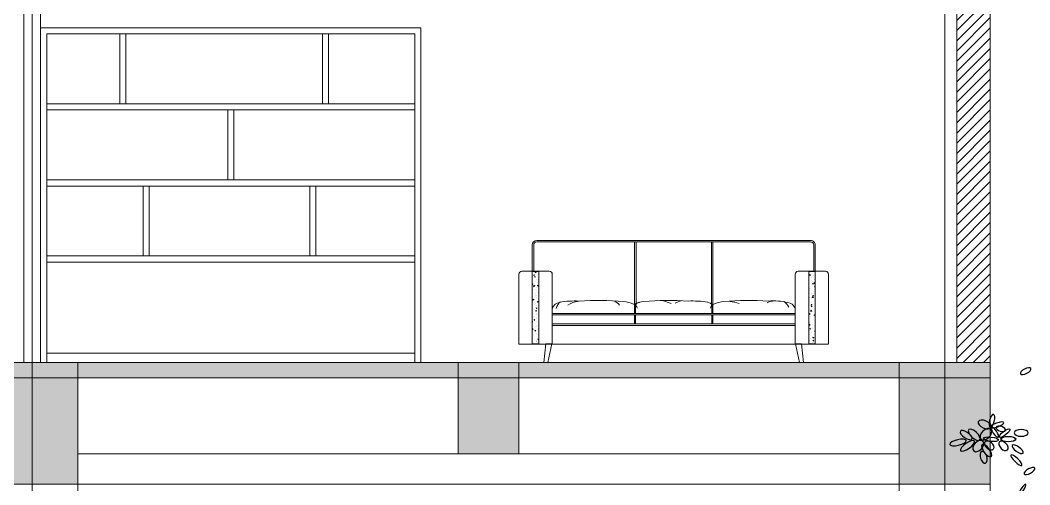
# Model space of a CAD drawing. Header units: millimetres. Extents: x 485872 to 486142, y -52344 to -52207.
# Drawn here: x 486120.96 to 486127.6, y -52335.18 to -52332.13 of the extents above; entities that cross this region are included whole.
import ezdxf

# ---------------------------------------------------------------- set-up
doc = ezdxf.new("R2010")
doc.units = ezdxf.units.MM
doc.header["$LTSCALE"] = 15
doc.linetypes.add('DASHDOTX2', pattern=[50.8, 25.4, -12.7, 0, -12.7])

# ---------------------------------------------------------------- blocks, each defined once
blk = doc.blocks.new('m4')
at = {"color": 116, "extrusion": (0, 0, -1)}
for centre, major_axis, ratio, start_param, end_param in [((1152906.047884954, 193977.5680265413), (2.841178989321496, 1.536207444434946), 0.4091736385311441, 3.141592653590008, 9.424777960769594), ((1152892.489840571, 193945.9188471558), (-2.569493852622421, 0.8490221957946756), 0.4883685194982682, 3.14159265358388, 9.424777960763466), ((1152903.626876427, 193943.7588043517), (-3.840958459146349, 3.844100000000001e-12), 0.4915396046076185, 3.141592653587756, 9.424777960767342), ((1152868.966546785, 193938.491740688), (4.511179932571007, 1.027017413600216), 0.3264565460350841, 3.141592653590948, 9.424777960770532), ((1152874.219715169, 193936.6224032), (3.8113527988165, 2.622803651624754), 0.3468599752758614, 3.141592653594448, 9.424777960774033), ((1152880.095169384, 193936.5533758006), (2.489238583507299, 2.691831050994535), 0.6436829157097865, 3.14159265359035, 9.424777960769935), ((1152886.088054868, 193936.9009191835), (-2.365311900248132, 1.93396016811217), 0.6179356298344917, 3.141592653580485, 9.424777960760071), ((1152893.915242608, 193936.6147224981), (-2.224152140597521, 2.220156853500292), 0.600770642845537, 3.141592653588331, 9.424777960767916), ((1152883.009290136, 193930.3564429135), (-1.057289667847782, 3.144183938108336), 0.5406938231796657, 3.141592653588756, 9.42477796076834), ((1152884.680474745, 193934.0584738103), (-2.475511776743267, 3.271873041243254), 0.3911399597008357, 3.141592653588118, 9.424777960767704), ((1152901.6216626, 193934.7759313231), (-2.974079632076657, 2.144088028506647), 0.3604624704655672, 3.141592653594562, 9.424777960774147), ((1152900.987326931, 193928.7574055886), (-2.972151463277386, 2.828361262999361), 0.2530905992725304, 3.141592653590985, 9.424777960770571), ((1152908.151284433, 193922.8426343306), (2.841178989321496, 1.536207444434946), 0.4091736385311441, 3.141592653590008, 9.424777960769594)]:
    blk.add_ellipse(centre, major_axis=major_axis, ratio=ratio, start_param=start_param, end_param=end_param, dxfattribs=at)
for centre, major_axis, ratio in [((1152883.626797506, 193948.3254893182), (-3.510951712123262, 1.55761996651649), 0.5406935426289047), ((1152887.584130595, 193950.3400219138), (0.8258263772220409, 3.572152562126898), 0.3604624704581727), ((1152890.453802744, 193948.0999577772), (3.695498525944353, 1.332088425575003), 0.2643390864023805), ((1152873.470785338, 193942.5097811882), (-3.168983879425181, 2.17036933648349), 0.4178085853283161), ((1152877.833477835, 193942.7489781222), (-2.980186383043297, 2.819893770629466), 0.4371566234358319), ((1152884.30040064, 193943.043448793), (2.727846422498707, 2.704036941274842), 0.6144245619395416), ((1152889.140148394, 193944.1397193495), (-1.918533323949386, 2.706101247760842), 0.3130331702500129)]:
    blk.add_ellipse(centre, major_axis=major_axis, ratio=ratio, dxfattribs=at)
at = {"color": 116}
for centre, major_axis, ratio in [((1152894.51815434, 193943.6284957207), (2.827063872363604, 2.194877618950402), 0.2901282360395308), ((1152896.55282238, 193940.3394118517), (4.102841912001166, 1.0397e-12), 0.3681318380946906)]:
    blk.add_ellipse(centre, major_axis=major_axis, ratio=ratio, dxfattribs=at)
blk.add_ellipse((1152887.038440217, 193940.2690622181), major_axis=(-4.074587248834165, 0.4806771335457969), ratio=0.2991070527261339, start_param=3.141592653583556, end_param=9.424777960763143, dxfattribs=at)
at = {"color": 99, "extrusion": (0, 0, -1)}
blk.add_ellipse((1152904.354137122, 193912.9907747747), major_axis=(1.709464949765401, 2.426279249667463), ratio=0.25444394125326, dxfattribs=at)
blk = doc.blocks.new('A$C549B0A2D')
at = {"lineweight": 5}
for p, q in [((87.71555482449548, 599.6596974602726), (19.96373994245732, 599.6596974602726)), ((199.6370611765778, 599.6596974602726), (87.71555482449548, 599.6596974602726)), ((87.71555482449548, 121.7785722334229), (87.71555482449548, 598.5367392025655)), ((87.71555482449548, 598.5367392025655), (130.1384223381065, 598.5367392025655)), ((107.6415311739147, 590.9967002890335), (108.518691409281, 598.5367392025655)), ((114.7461128441391, 592.1048809421918), (108.5747768811889, 598.5367392025655)), ((130.1384223381065, 598.5367392025655), (130.1384223381065, 121.7785722334229)), ((1836.660654642987, 599.6596974602726), (1948.207841575848, 599.6596974602726)), ((1906.159293481473, 598.5367392025655), (1906.159293481473, 121.7785722334229)), ((1948.582160995084, 598.5367392025655), (1906.159293481473, 598.5367392025655)), ((1910.030784871942, 598.2154568922415), (1910.030784871942, 598.2154568922415)), ((1948.207841575848, 599.6596974602726), (2016.333975877107, 599.6596974602726)), ((1948.582160995084, 121.7785722334229), (1948.582160995084, 598.5367392025655)), ((3.758310413104482e-05, 400.0226738668134), (3.758310413104482e-05, 579.6959951009339)), ((98.67411099509991, 572.4484115282248), (99.59743716830053, 577.453925384907)), ((103.4497405693583, 572.8736655118264), (98.6766843026453, 572.4560771981196)), ((103.4497424927722, 572.8736630257918), (99.6000163367462, 577.4615880027268)), ((103.7554017402908, 563.1595341563516), (103.7554017402908, 563.1595341563516)), ((105.5675084885188, 560.1720879925124), (103.948346483714, 564.9976464673236)), ((109.5422216974875, 562.8589605350862), (103.9509051685636, 565.005265859043)), ((109.5422181223585, 562.8589601489948), (105.5700598799922, 560.1797055842762)), ((105.8059713225557, 578.3018108417309), (105.8059713225557, 578.3018108417309)), ((106.812015740772, 585.6342315332149), (106.812015740772, 585.6342315332149)), ((114.7461127165916, 592.1048835008551), (107.6440851693951, 591.0034260572429)), ((107.7830386699243, 559.0510562726413), (107.7830386699243, 559.0510562726413)), ((108.7540615990765, 532.4678810120677), (108.7540615990765, 532.4678810120677)), ((114.0804229091045, 542.3600225893751), (114.0804229091045, 542.3600225893751)), ((126.8133391037736, 546.8061387494963), (126.8133391037736, 546.8061387494963)), ((129.5464748576087, 554.2341596817423), (129.5464748576087, 554.2341596817423)), ((219.6007635359165, 353.3575196018355), (219.6007635359165, 579.6959951009339)), ((1816.696952283648, 358.3484451916738), (1816.696952283648, 579.6959951009339)), ((1908.744073505182, 546.6835310423339), (1908.744073505182, 546.6835310423339)), ((1913.518638458077, 572.4419831522973), (1911.899476453273, 577.2675416271231)), ((1917.493378181858, 575.1274415077642), (1911.90206165292, 577.2737468317209)), ((1917.493375168084, 575.1274409938342), (1913.521216925717, 572.448186429101)), ((1921.656879093181, 540.3505011801171), (1921.656879093181, 540.3505011801171)), ((1925.581289301805, 557.4100205011491), (1925.581289301805, 557.4100205011491)), ((1929.612615347116, 533.9576696655713), (1929.612615347116, 533.9576696655713)), ((1930.074478511833, 596.7023025051749), (1930.074478511833, 596.7023025051749)), ((1940.239580676109, 574.0522711528902), (1940.239580676109, 574.0522711528902)), ((1941.210603605246, 547.4690958923165), (1941.210603605246, 547.4690958923165)), ((2036.29767823646, 400.0226738668134), (2036.29767823646, 579.6959951009339)), ((87.71555482448093, 513.0401478467829), (88.51752277120613, 517.387757376855)), ((92.36977926451436, 512.8075060149131), (87.71555482448093, 512.4003141389112)), ((92.36978116636237, 512.8075035217043), (88.52005501035092, 517.3954284986539)), ((89.1687015864336, 465.572150331107), (89.1687015864336, 465.572150331107)), ((92.56486600199787, 479.9620761791011), (92.56486600199787, 479.9620761791011)), ((97.05452474180856, 499.9911607574031), (97.93677540700082, 507.5749568288447)), ((104.1590336672125, 501.0993389312498), (97.05700612000146, 499.9978814876522)), ((97.38837190390404, 521.9500095166732), (97.38837190390404, 521.9500095166732)), ((104.1590338026617, 501.099336365849), (97.93926284264671, 507.5816743015894)), ((98.40490046577543, 493.0861813365336), (98.40490046577543, 493.0861813365336)), ((109.7250845282142, 505.8847057514795), (109.7250845282142, 505.8847057514795)), ((110.6961074573665, 479.3015304909059), (110.6961074573665, 479.3015304909059)), ((118.3559391193157, 471.036701704521), (118.3559391193157, 471.036701704521)), ((118.395739685122, 490.4543374244386), (118.395739685122, 490.4543374244386)), ((119.6426504860901, 522.5686275544285), (119.6426504860901, 522.5686275544285)), ((124.9974531050575, 502.2653846290923), (123.3782911002527, 507.0909431039181)), ((128.9721211459, 504.9522418576526), (123.3808046169761, 507.0985471816093)), ((128.9721175861523, 504.9522414882667), (124.999959343786, 502.2729869235482)), ((1913.437208775711, 483.9726419945364), (1913.437208775711, 483.9726419945364)), ((1914.390753563512, 474.2125625239278), (1914.390753563512, 474.2125625239278)), ((1922.673407655053, 511.4866729999776), (1922.673407655053, 511.4866729999776)), ((1932.948583074602, 514.5352797888918), (1931.329421069797, 519.360838263703)), ((1936.923277630271, 517.2207228303305), (1931.331961101347, 519.3670281542873)), ((1936.923274631878, 517.2207223331061), (1932.951116389511, 514.541467768373)), ((1940.18182668083, 465.2871880493185), (1940.18182668083, 465.2871880493185)), ((1940.22851622805, 517.7604789516336), (1941.110766893242, 525.3442750230897)), ((1947.333068980068, 518.8674703349243), (1940.231041432871, 517.7660128913121)), ((1947.333069036922, 518.8674682819692), (1941.113298076893, 525.3498062177096)), ((1941.468538047604, 516.8191138992406), (1941.468538047604, 516.8191138992406)), ((1942.181626534399, 520.8859206317429), (1942.181626534399, 520.8859206317429)), ((1942.664246874399, 508.8548290878825), (1942.664246874399, 508.8548290878825)), ((1943.152649463551, 494.3027453711547), (1943.152649463551, 494.3027453711547)), ((1943.680775436271, 479.9910009077284), (1943.680775436271, 479.9910009077284)), ((1944.123672392703, 467.7195701105811), (1944.123672392703, 467.7195701105811)), ((1944.484590849683, 497.5501965163276), (1945.407917022883, 502.5557103730389)), ((1948.582160995084, 497.9146810414968), (1944.487120704001, 497.5564114393346)), ((1948.582160995084, 498.7820278615109), (1945.41045258522, 502.5619227536372)), ((1945.685512607542, 498.0181574430753), (1945.685512607542, 498.0181574430753)), ((3.758310413104482e-05, 250.9187718704488), (3.758310413104482e-05, 400.0226738668134)), ((93.57195476119887, 410.0937917894917), (87.71555482448093, 416.197419032469)), ((93.57195461781885, 410.0937943616591), (87.71555482448093, 409.185522026426)), ((96.76152444776744, 412.2075892547728), (95.14236244296262, 417.033147729584)), ((100.7361216955651, 414.8944683902373), (95.14480516664116, 417.0407737141941)), ((100.7361181415072, 414.8944680508575), (96.7639598991409, 412.215213486139)), ((108.4521147477826, 439.3711695772072), (108.4521147477826, 439.3711695772072)), ((110.1760693676661, 434.0764782388724), (110.1760693676661, 434.0764782388724)), ((111.6671303865187, 452.7183552303322), (111.6671303865187, 452.7183552303322)), ((112.6381533156709, 426.1351799697441), (112.6381533156709, 426.1351799697441)), ((113.6091762448086, 399.5520047091704), (113.6091762448086, 399.5520047091704)), ((114.3158908813966, 441.2405711548636), (114.3158908813966, 441.2405711548636)), ((119.4122682469933, 461.590509244299), (119.4122682469933, 461.590509244299)), ((122.7110386354216, 397.2610122621991), (123.6343648086367, 402.2665261189104)), ((127.4865337121773, 397.6862442943966), (123.6368075561659, 402.2741692713171)), ((124.0026191776451, 398.5657331861148), (124.0026191776451, 398.5657331861148)), ((1908.687278179936, 427.1629493629152), (1906.159293481473, 428.1333517697931)), ((1908.687275187247, 427.1629488956969), (1906.159293481473, 425.4578037047177)), ((1929.641509795929, 426.7549394200032), (1930.523760461121, 434.3387354914448)), ((1936.745989930674, 427.8619257653336), (1929.643962383478, 426.7604683217214)), ((1929.848083319408, 432.8382182310743), (1929.848083319408, 432.8382182310743)), ((1930.278002309311, 433.6216559220047), (1930.278002309311, 433.6216559220047)), ((1936.745989995445, 427.8619237056264), (1930.52621903543, 434.3442616413668)), ((1933.404676452588, 437.484028508261), (1934.328002625789, 442.4895423649577)), ((1938.18021566587, 437.9078402561281), (1933.407159399143, 437.4902519424213)), ((1938.180217414836, 437.9078382726148), (1934.330491258825, 442.4957632495498)), ((1934.444576556944, 452.4769699023163), (1934.444576556944, 452.4769699023163)), ((1945.094695321841, 441.1363948500075), (1945.094695321841, 441.1363948500075)), ((1946.065718250993, 414.5532195894339), (1946.065718250993, 414.5532195894339)), ((2036.29767823646, 122.0762538950512), (2036.29767823646, 400.0226738668134)), ((97.26157900948965, 356.1737115999713), (97.26157900948965, 356.1737115999713)), ((101.7584699490144, 377.7246769138146), (101.7584699490144, 377.7246769138146)), ((102.7749985108858, 348.8608487336751), (102.7749985108858, 348.8608487336751)), ((107.1654033810228, 387.8392437272851), (107.1654033810228, 387.8392437272851)), ((111.6311242383417, 337.1948442541325), (112.5544504115423, 342.2003581108293)), ((116.4065705505964, 337.6200872886693), (111.6335142838689, 337.2024989749771)), ((116.4065723857821, 337.6200847903092), (112.556846229756, 342.2080097672588)), ((114.5513588536742, 340.1211197203666), (114.5513588536742, 340.1211197203666)), ((116.1914690642916, 354.3008858913527), (114.5723070594868, 359.1264443661785)), ((120.1660211439776, 356.9877497128036), (114.5747046150536, 359.1340550367458)), ((114.5801991739609, 372.9688294485968), (114.5801991739609, 372.9688294485968)), ((115.5512221031131, 346.3856541880232), (115.5512221031131, 346.3856541880232)), ((120.166017605301, 356.9877493901295), (116.1938593629347, 354.3084948254109)), ((127.4865318554403, 397.6862467855972), (122.7134755887273, 397.2686584718758)), ((122.7658377302323, 346.22900482158), (122.7658377302323, 346.22900482158)), ((219.6007635359165, 120.530840835956), (219.6007635359165, 353.3575196018355)), ((760.2427780549806, 380.3085177869507), (760.2427780549806, 322.9128735038248)), ((766.9805276012521, 376.9396430138149), (766.9805276012521, 322.9128735038248)), ((1269.317188218312, 376.9396430138149), (1269.317188218312, 322.9128735038248)), ((1276.054937764584, 380.3085177869507), (1276.054937764584, 322.9128735038248)), ((1816.696952283648, 356.7263943749858), (1816.696952283648, 358.3484451916738)), ((1816.696952283648, 120.530840835956), (1816.696952283648, 356.7263943749858)), ((1907.007371667311, 367.0094935456436), (1907.007371667311, 367.0094935456436)), ((1907.978394596463, 340.4263182850555), (1907.978394596463, 340.4263182850555)), ((1917.807306820821, 339.7473093916778), (1917.807306820821, 339.7473093916778)), ((1919.054503363823, 335.7493998883729), (1919.936754029015, 343.333195959829)), ((1926.158910881295, 336.8563811957283), (1919.056883334084, 335.7549237521307)), ((1919.087466571018, 350.4241979447834), (1919.087466571018, 350.4241979447834)), ((1926.158910953982, 336.8563791292836), (1919.939139993952, 343.338717065024)), ((1922.324762055494, 377.4178605001944), (1923.248088228695, 382.4233743568911)), ((1927.100254361012, 377.8416807592148), (1922.327198094299, 377.424092445508)), ((1924.14259903385, 366.5707810511522), (1922.523437029045, 371.3963395259634)), ((1928.117177628348, 369.2562306854816), (1922.525861099424, 371.4025360094383)), ((1927.100256088441, 377.8416787685419), (1923.250529932429, 382.4296037454769)), ((1928.117174651041, 369.2562302349543), (1924.145016408675, 366.5769756702357)), ((1926.026977138292, 396.125168577244), (1926.026977138292, 396.125168577244)), ((1927.043505700163, 367.2613403971191), (1927.043505700163, 367.2613403971191)), ((1928.991290942537, 382.0897300720972), (1928.991290942537, 382.0897300720972)), ((1945.828506739159, 392.8162195309269), (1945.828506739159, 392.8162195309269)), ((1945.92098057982, 396.8987060085637), (1945.92098057982, 396.8987060085637)), ((1947.03434491951, 364.629496485024), (1947.03434491951, 364.629496485024)), ((1947.036741180145, 387.9700443288602), (1947.036741180145, 387.9700443288602)), ((1948.007764109298, 361.3868690682866), (1948.007764109298, 361.3868690682866)), ((1948.050873481381, 335.7656683048699), (1948.050873481381, 335.7656683048699)), ((91.93002169364263, 266.9299762453884), (87.71555482448093, 268.5477585032932)), ((91.93001816067044, 266.9299759527203), (87.95785991830417, 264.2507213880017)), ((93.53879963154395, 321.3468177282484), (93.53879963154395, 321.3468177282484)), ((95.9748676427298, 304.6417857500492), (95.9748676427298, 304.6417857500492)), ((100.5512098412473, 277.1286762460659), (101.4745360144479, 282.1341901027627)), ((105.3266092457379, 277.5539277917705), (100.553552979025, 277.1363394780492)), ((105.3266110593722, 277.5539252862363), (101.4768849033608, 282.1418502631714)), ((112.8120834393521, 315.3682752088789), (112.8120834393521, 315.3682752088789)), ((114.5461674127619, 289.8511456359993), (114.5461674127619, 289.8511456359993)), ((116.5222450322653, 319.8024789274496), (116.5222450322653, 319.8024789274496)), ((117.493267961403, 293.2193036668759), (117.493267961403, 293.2193036668759)), ((118.4642908905553, 266.6361284063023), (118.4642908905553, 266.6361284063023)), ((123.7823662921037, 317.3651766414405), (123.7823662921037, 317.3651766414405)), ((128.6993321851514, 274.7773686069704), (128.6993321851514, 274.7773686069704)), ((1816.696952283648, 322.9128735038248), (219.6007635359165, 322.9128735038248)), ((1816.696952283648, 312.9310223241628), (219.6007635359165, 312.9310223241628)), ((760.2427780549806, 312.8062491844175), (760.2427780549806, 252.0417301281559)), ((766.9805276012521, 312.8062491844175), (766.9805276012521, 252.0417301281559)), ((1269.317188218312, 312.8062491844175), (1269.317188218312, 252.0417301281559)), ((1276.054937764584, 312.8062491844175), (1276.054937764584, 252.0417301281559)), ((1907.89693083271, 267.2267399675475), (1907.89693083271, 267.2267399675475)), ((1908.949417525615, 313.8431430244818), (1908.949417525615, 313.8431430244818)), ((1909.38970740217, 283.3955080666346), (1909.38970740217, 283.3955080666346)), ((1909.920440454767, 287.2599677639082), (1909.920440454767, 287.2599677639082)), ((1911.2448476584, 317.3516924921132), (1912.1681738316, 322.3572063488245)), ((1916.020293056168, 317.7755212623015), (1911.247236789441, 317.3579329485947)), ((1916.020294762046, 317.7755192644545), (1912.17056860602, 322.3634442414041)), ((1917.800755204244, 298.8922720948613), (1917.800755204244, 298.8922720948613)), ((1930.0835512917, 331.7187667965482), (1930.0835512917, 331.7187667965482)), ((1934.637971000866, 309.618761553691), (1934.637971000866, 309.618761553691)), ((1938.814674602039, 308.2516372994432), (1938.814674602039, 308.2516372994432)), ((1943.572543650374, 308.6640776877175), (1941.95338164557, 313.4896361625433)), ((1947.547077076761, 311.3495120080479), (1941.955760547837, 313.4958173320047)), ((1947.547074114835, 311.3495115742262), (1943.574915872454, 308.6702570095076)), ((1946.156448552112, 295.7792545740667), (1946.156448552112, 295.7792545740667)), ((3.758310413104482e-05, 120.530840835956), (3.758310413104482e-05, 250.9187718704488)), ((87.95554040700154, 264.2430905170331), (87.71555482448093, 264.9583150950202)), ((89.47129544415293, 217.0625082379847), (90.39462161735355, 222.0680220946961)), ((94.24664794089404, 217.4877682948427), (89.47359167416653, 217.0701799811359)), ((94.24664973297695, 217.4877657821635), (90.39692357696549, 222.0756907590985)), ((101.6215477010592, 232.170817231643), (101.6215477010592, 232.170817231643)), ((107.3854850235402, 206.3363871535985), (105.7663230187209, 211.1619456284388)), ((111.3599211420551, 209.0232575679402), (105.7686046131312, 211.1695628918969)), ((106.1285679941102, 233.4993443109561), (106.1285679941102, 233.4993443109561)), ((107.1450965559816, 204.635516130802), (107.1450965559816, 204.635516130802)), ((111.3599176244643, 209.0232572919922), (107.387759382098, 206.3440027272591)), ((114.7868268259663, 239.0016682858404), (114.7868268259663, 239.0016682858404)), ((119.4353138197075, 240.0529531457141), (119.4353138197075, 240.0529531457141)), ((120.4063367488452, 213.4697778851405), (120.4063367488452, 213.4697778851405)), ((127.1359357753427, 202.0036722187069), (127.1359357753427, 202.0036722187069)), ((127.412620818377, 223.2454427570628), (127.412620818377, 223.2454427570628)), ((1816.696952283648, 253.0399152461177), (219.6007635359165, 253.0399152461177)), ((1816.696952283648, 243.0580640664411), (219.6007635359165, 243.0580640664411)), ((1906.610219465951, 215.6948141176254), (1906.610219465951, 215.6948141176254)), ((1908.467496931702, 244.7438603567425), (1909.349747596909, 252.3276564281841)), ((1915.571831831901, 245.8508366261376), (1908.469804284705, 244.7493791825254)), ((1915.571831912504, 245.8508345529262), (1909.352060952489, 252.3331724886666)), ((1910.406235964041, 254.5316798864806), (1910.406235964041, 254.5316798864806)), ((1910.891463383905, 260.6767925033346), (1910.891463383905, 260.6767925033346)), ((1911.862486313057, 234.093617242761), (1911.862486313057, 234.093617242761)), ((1912.833509242209, 207.5104419821873), (1912.833509242209, 207.5104419821873)), ((1915.336614993084, 218.606282313398), (1913.71745298828, 223.4318407882238)), ((1919.311077626426, 221.2917385406327), (1913.719761097502, 223.4380438645894)), ((1919.31107467019, 221.291738136817), (1915.338916427823, 218.6124835720984)), ((1923.447435262573, 226.4213035764697), (1923.447435262573, 226.4213035764697)), ((1930.319019263978, 230.5993153620511), (1930.319019263978, 230.5993153620511)), ((1930.397075183388, 251.8998359743855), (1930.397075183388, 251.8998359743855)), ((1931.413603745259, 223.0360077942605), (1931.413603745259, 223.0360077942605)), ((1946.36168969583, 202.2304612341686), (1947.285015869031, 207.2359750908799)), ((1948.582160995084, 202.4307385893189), (1946.363989380381, 202.2366737192788)), ((1948.582160995084, 205.6990549790498), (1947.287321151834, 207.2421850140672)), ((90.4310119627662, 148.9733592544217), (90.4310119627662, 148.9733592544217)), ((97.9088976766543, 177.1214851253899), (97.9088976766543, 177.1214851253899)), ((115.0222947982584, 137.8822168513434), (115.0222947982584, 137.8822168513434)), ((116.2220850800841, 140.0479847798269), (116.2220850800841, 140.0479847798269)), ((117.5087964468585, 191.5799106297491), (117.5087964468585, 191.5799106297491)), ((118.9162654578722, 145.6258130331407), (118.9162654578722, 145.6258130331407)), ((121.3773596779974, 186.8866026245523), (121.3773596779974, 186.8866026245523)), ((122.3483826071497, 160.3034273639787), (122.3483826071497, 160.3034273639787)), ((123.3194055363019, 133.7202521034051), (123.3194055363019, 133.7202521034051)), ((126.8154296400644, 148.4296837901929), (125.1962676352596, 153.2552422650042)), ((130.1384223380919, 151.3665872520796), (125.1985040615436, 153.2628442144633)), ((130.1384223380919, 150.6771673244366), (126.8176588458773, 148.437284066531)), ((128.152464337214, 173.1398440385819), (128.152464337214, 173.1398440385819)), ((1912.25689952428, 143.2238455992338), (1912.25689952428, 143.2238455992338)), ((1913.75980544728, 139.1701754637761), (1913.75980544728, 139.1701754637761)), ((1913.804532171362, 180.9272667216137), (1913.804532171362, 180.9272667216137)), ((1914.775555100499, 154.3440914610401), (1914.775555100499, 154.3440914610401)), ((1922.177404865932, 195.5219767888193), (1922.177404865932, 195.5219767888193)), ((1934.766559609623, 160.6995789499779), (1933.147397604818, 165.5251374248037)), ((1938.740977074853, 163.385019863199), (1933.149660545914, 165.5313251871557)), ((1938.740974133983, 163.3850194760889), (1934.768815891617, 160.7057649113704)), ((1935.281775298736, 142.1642932261166), (1936.205101471936, 147.1698070827988)), ((1940.05708434225, 142.5881025360723), (1935.284028075523, 142.1705142223509)), ((1940.057085981451, 142.5881005330593), (1936.207359825439, 147.1760255099944)), ((1938.047972641598, 134.298471124639), (1938.047972641598, 134.298471124639)), ((1939.334684008372, 185.8303969745466), (1939.334684008372, 185.8303969745466)), ((1943.18477264715, 164.0263046965847), (1943.18477264715, 164.0263046965847)), ((1946.39191652439, 194.6598031395406), (1946.39191652439, 194.6598031395406)), ((2036.29767823646, 120.530840835956), (3.758310413104482e-05, 120.530840835956)), ((130.1384223381065, 121.7785722334229), (87.71555482449548, 121.7785722334229)), ((164.5758089079645, -1.215860538650304e-05), (177.8017617210462, 121.7785722334229)), ((177.8017617210462, 121.7785722334229), (217.6043932999783, 121.7785722334229)), ((217.6043932999783, 121.7785722334229), (191.0277145340988, -1.215860538650304e-05)), ((1858.495954098533, 121.7785722334229), (1818.693322519586, 121.7785722334229)), ((1818.693322519586, 121.7785722334229), (1845.270001285466, -1.215860538650304e-05)), ((1871.7219069116, -1.215860538650304e-05), (1858.495954098533, 121.7785722334229)), ((1906.159293481473, 121.7785722334229), (1948.582160995084, 121.7785722334229)), ((1915.746578029652, 127.7609162004519), (1915.746578029652, 127.7609162004519)), ((1930.55448723627, 129.4798639275396), (1930.55448723627, 129.4798639275396)), ((191.0277145340988, -1.215860538650304e-05), (164.5758089079645, -1.215860538650304e-05)), ((1845.270001285466, -1.215860538650304e-05), (1871.7219069116, -1.215860538650304e-05))]:
    blk.add_line(p, q, dxfattribs=at)
at = {"linetype": 'Continuous', "lineweight": 5}
for points in [[(1948.582160995084, 599.6596974602726), (1948.582160995084, 772.543618736878, 0.414213562373095), (1918.582160995084, 802.543618736878), (117.7155548244807, 802.543618736878, 0.414213562373095), (87.71555482448093, 772.543618736878), (87.71555482448093, 599.6596974602726)], [(1938.582160995084, 599.6596974602726), (1938.582160995084, 772.543618736878, 0.4142135623730951), (1918.582160995084, 792.543618736878), (117.7155548244807, 792.543618736878, 0.4142135623730958), (97.71555482448093, 772.543618736878), (97.71555482448093, 599.6596974602726)]]:
    blk.add_lwpolyline(points, format="xyb", dxfattribs=at)
for points in [[(760.2427780549366, 378.013645514092), (760.2427780549366, 792.543618736878)], [(770.2427780549366, 378.013645514092), (770.2427780549366, 792.5436187368781)], [(1266.054937764628, 378.013645514092), (1266.054937764628, 792.5436187368781)], [(1276.054937764628, 378.013645514092), (1276.054937764628, 792.5436187368781)]]:
    blk.add_lwpolyline(points, dxfattribs=at)
at = {"lineweight": 5}
for centre, radius, start, end in [((19.96373994245732, 579.6959951009339), 19.96370235934664, 90, 180), ((199.6370611765778, 579.6959951009339), 19.96370235934664, 0, 90), ((1836.660654642987, 579.6959951009339), 19.96370235934664, 90, 180), ((2016.333975877107, 579.6959951009339), 19.96370235934664, 0, 90), ((373.4460448426435, -402.3333118830051), 806.5229738274403, 88.43975306644623, 97.57412056760218), ((400.9057697795397, 258.7273614381702), 142.3156309008635, 94.27767641912163, 124.0160301006798), ((517.2103773032904, -1794.850946836057), 2202.112814702276, 85.51603825496781, 93.17078829151103), ((595.4311075127807, 326.7944878981216), 82.63157338471694, 37.14485817532314, 67.73795280418788), ((672.3606020730986, 205.2406685763999), 196.0206173023434, 65.54624636146177, 85.02150371996969), ((837.0201445994644, 205.2406685763999), 196.0206173023434, 94.97849628003033, 114.4537536385382), ((992.170369369258, -1794.850946836057), 2202.112814702276, 86.82921170848897, 94.4839617450322), ((176.9615593237286, -1770.200904245576), 2309.617575510249, 69.0889907904093, 70.42186212572092), ((1215.579665532281, -21.43547041631246), 452.1513031062169, 109.0757427999323, 114.5270761727731), ((1135.934701829934, -402.3333118830051), 806.5229738274403, 82.42587943239782, 91.56024693355376), ((1363.937113746466, 205.2406685763999), 196.0206173023434, 94.97849628003033, 114.4537536385382), ((1519.087338516274, -1794.850946836057), 2202.112814702276, 86.82921170848897, 94.4839617450322), ((1349.853692643086, 85.68485485712881), 317.0984760042972, 72.01894679746435, 83.3447283825454), ((1669.527033953334, 337.3784841582674), 65.90131519969354, 88.86088501796267, 122.9791126564352), ((1671.95600664242, -20.85300632538565), 425.878108820879, 76.80653024350768, 94.18298461930715), ((1678.120536387567, 317.594170856406), 106.7595948351674, 25.44577416259355, 51.07218608071768), ((272.3997653507868, 338.369770055564), 55.66337156039227, 95.42279780029385, 160.7446232435931), ((322.4478181815248, 332.8713332899206), 81.46640352399702, 127.0371065519366, 163.8886517904227), ((747.3911446611492, 354.3972957663791), 29.91159714810084, 4.46591803340195, 78.20571332506903), ((761.9896020114138, 354.3972957663791), 29.91159714810084, 101.794286674931, 104.1243226837155), ((799.3167344978028, 338.369770055564), 55.66337156039227, 95.42279780029385, 134.5851844119718), ((1236.980981321776, 338.369770055564), 55.66337156039227, 45.41481558802824, 84.57720219970615), ((1288.90657115843, 354.3972957663791), 29.91159714810084, 101.794286674931, 175.534081966598), ((1763.897950468778, 338.369770055564), 55.66337156039227, 19.25537675640691, 84.57720219970615)]:
    blk.add_arc(centre, radius, start, end, dxfattribs=at)

msp = doc.modelspace()

# ---------------------------------------------------------------- hatches: boundary and pattern name
at = {"linetype": 'Continuous', "lineweight": 13, "true_color": 0xb64b2b}
h = msp.add_hatch(dxfattribs=at)
h.set_pattern_fill('ANSI31', color=15, scale=0.015)
h.set_pattern_definition([(45, (485386.4165669916, -52290.53726365903), (-0.03367596045400932, 0.03367596045400933), [])])
h.paths.add_polyline_path([(486127.3388632071, -52334.37664029934), (486127.1188632071, -52334.37664029934), (486127.1188632071, -52331.67664029933), (486127.3388632071, -52331.67664029933)])
at = {"linetype": 'Continuous', "lineweight": 13}
h = msp.add_hatch(color=256, dxfattribs=at)
h.dxf.hatch_style = 1
h.paths.add_polyline_path([(486095.7388632071, -52334.37664029934), (486095.7388632071, -52334.47664029933), (486127.3388632071, -52334.47664029933), (486127.3388632071, -52334.57664029933), (486127.3388632071, -52334.37664029934)])
h = msp.add_hatch(color=256, dxfattribs=at)
h.dxf.hatch_style = 1
h.paths.add_polyline_path([(486120.7388632071, -52335.17664029933), (486121.3388632071, -52335.17664029933), (486121.3388632071, -52334.37664029934), (486120.7388632071, -52334.37664029934)])
h = msp.add_hatch(color=256, dxfattribs=at)
h.dxf.hatch_style = 1
h.paths.add_polyline_path([(486123.8388632071, -52334.97664029933), (486124.2388632071, -52334.97664029933), (486124.2388632071, -52334.37664029934), (486123.8388632071, -52334.37664029934)])
h = msp.add_hatch(color=256, dxfattribs=at)
h.dxf.hatch_style = 1
h.paths.add_polyline_path([(486126.7388632071, -52335.17664029933), (486127.3388632071, -52335.17664029933), (486127.3388632071, -52334.37664029934), (486126.7388632071, -52334.37664029934)])

# ---------------------------------------------------------------- linework, layer by layer
at = {"color": 6, "linetype": 'DASHDOTX2', "lineweight": 13}
for p, q in [((486121.0388632071, -52330.87664029934), (486121.0388632071, -52342.37664029934)), ((486127.0388632071, -52330.87664029934), (486127.0388632071, -52342.37664029934))]:
    msp.add_line(p, q, dxfattribs=at)
at = {"linetype": 'Continuous', "lineweight": 13}
for p, q in [((486127.3388632071, -52334.37664029934), (486127.3388632071, -52330.97664029933)), ((486127.3388632071, -52340.89099448908), (486127.3388632071, -52334.47664029933)), ((486121.3388632071, -52340.89099448908), (486121.3388632071, -52334.57664029933)), ((486126.7388632071, -52340.89099448908), (486126.7388632071, -52334.57664029933))]:
    msp.add_line(p, q, dxfattribs=at)
for points in [[(486127.3388632071, -52334.37664029934), (486127.1188632071, -52334.37664029934), (486127.1188632071, -52331.67664029933), (486127.3388632071, -52331.67664029933)], [(486121.0938632071, -52332.07664029933), (486120.9838632071, -52332.07664029933), (486120.9838632071, -52334.37664029934), (486121.0938632071, -52334.37664029934)], [(486120.7388632071, -52335.17664029933), (486121.3388632071, -52335.17664029933), (486121.3388632071, -52334.37664029934), (486120.7388632071, -52334.37664029934)], [(486123.8388632071, -52334.97664029933), (486124.2388632071, -52334.97664029933), (486124.2388632071, -52334.37664029934), (486123.8388632071, -52334.37664029934)], [(486126.7388632071, -52335.17664029933), (486127.3388632071, -52335.17664029933), (486127.3388632071, -52334.37664029934), (486126.7388632071, -52334.37664029934)]]:
    msp.add_lwpolyline(points, close=True, dxfattribs=at)
for points in [[(486121.0938632071, -52334.37664029934), (486121.0938632071, -52332.17664029933), (486123.5938632071, -52332.17664029933), (486123.5938632071, -52334.37664029934)], [(486121.1338632071, -52334.37664029934), (486121.1338632071, -52332.21664029933), (486123.5538632071, -52332.21664029933), (486123.5538632071, -52334.37664029934)], [(486121.6141451991, -52332.67664029933), (486121.6141451991, -52332.21664029933)], [(486121.6541451991, -52332.67664029933), (486121.6541451991, -52332.21664029933)], [(486122.9463732193, -52332.67664029933), (486122.9463732193, -52332.21664029933)], [(486122.9863732193, -52332.67664029933), (486122.9863732193, -52332.21664029933)], [(486121.1338632071, -52332.67664029933), (486123.5538632071, -52332.67664029933)], [(486121.1338632071, -52332.71664029933), (486123.5538632071, -52332.71664029933)], [(486122.3238632071, -52333.17664029933), (486122.3238632071, -52332.71664029933)], [(486122.3638632071, -52333.17664029933), (486122.3638632071, -52332.71664029933)], [(486121.1338632071, -52333.17664029933), (486123.5538632071, -52333.17664029933)], [(486121.1338632071, -52333.21664029933), (486123.5538632071, -52333.21664029933)], [(486121.7680689499, -52333.67664029933), (486121.7680689499, -52333.21664029933)], [(486121.8080689499, -52333.67664029933), (486121.8080689499, -52333.21664029933)], [(486122.8641041401, -52333.67664029933), (486122.8641041401, -52333.21664029933)], [(486122.9041041401, -52333.67664029933), (486122.9041041401, -52333.21664029933)], [(486121.1338632071, -52333.67664029933), (486123.5538632071, -52333.67664029933)], [(486121.1338632071, -52333.71664029933), (486123.5538632071, -52333.71664029933)], [(486123.5538632071, -52334.31664029933), (486121.1338632071, -52334.31664029933)], [(486095.7388632071, -52334.37664029934), (486127.3388632071, -52334.37664029934), (486127.3388632071, -52334.57664029933), (486127.3388632071, -52334.57664029933), (486127.3388632071, -52334.47664029933), (486095.7388632071, -52334.47664029933)], [(486121.3388632071, -52334.97664029933), (486126.7388632071, -52334.97664029933)], [(486121.3388632071, -52335.17664029933), (486126.7388632071, -52335.17664029933)]]:
    msp.add_lwpolyline(points, dxfattribs=at)

# ---------------------------------------------------------------- block references
for name, p, xscale, yscale, zscale in [('m4', (472292.698835961, -54662.16464941063), 0.012, 0.012, 0.012), ('A$C549B0A2D', (486124.2388631695, -52334.37664028718), 0.001, 0.001, 0.001)]:
    msp.add_blockref(name, p, dxfattribs=dict(xscale=xscale, yscale=yscale, zscale=zscale))

doc.saveas('drawing.dxf')
